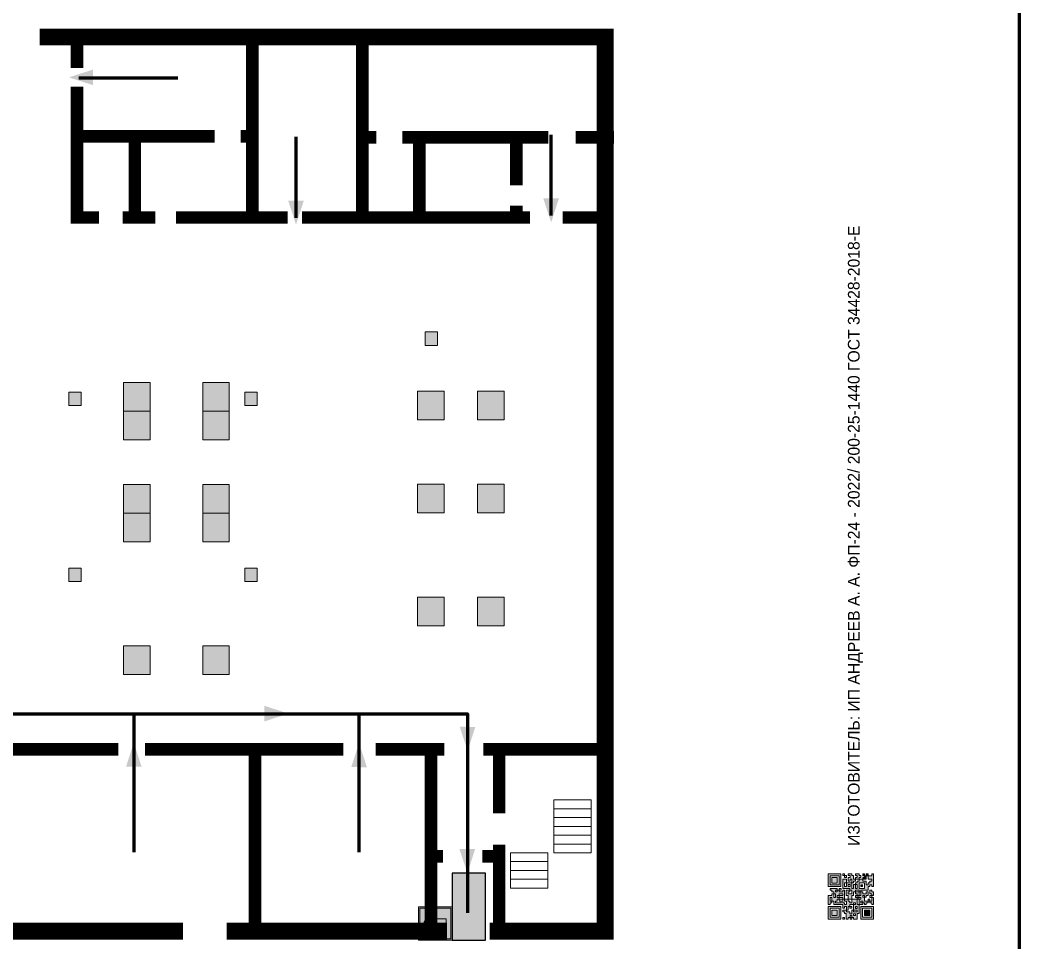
# Model space of a CAD drawing. Header units: millimetres. Extents: x 13114 to 67229, y 22859 to 38520.
# Drawn here: x 39948 to 40186.4, y 24697.9 to 24918 of the extents above; entities that cross this region are included whole.
import ezdxf

# ---------------------------------------------------------------- set-up
doc = ezdxf.new("R2010")
doc.units = ezdxf.units.MM
doc.layers.add('План_Штампы', color=7, linetype='Continuous')
doc.styles.add('обычный', font='arial.ttf')

# ---------------------------------------------------------------- blocks, each defined once
blk = doc.blocks.new('QR')
at = {"lineweight": 0}
h = blk.add_hatch(color=256, dxfattribs=at)
h.dxf.hatch_style = 1
h.paths.add_polyline_path([(9241.16, 2687.38), (9242.01, 2687.38), (9242.01, 2687.83), (9241.59, 2687.83), (9241.59, 2688.68), (9239.45, 2688.68), (9239.45, 2688.25), (9239.86, 2688.25), (9239.86, 2687.83), (9240.29, 2687.83), (9240.29, 2688.25), (9241.16, 2688.25), (9241.16, 2687.83), (9240.29, 2687.83), (9240.29, 2687.38), (9239.45, 2687.38), (9239.45, 2685.22), (9238.57, 2685.22), (9238.57, 2684.8), (9239.02, 2684.8), (9239.02, 2684.37), (9238.13, 2684.37), (9238.13, 2683.92), (9239.02, 2683.92), (9239.02, 2683.5), (9239.44, 2683.5), (9239.44, 2682.64), (9239.87, 2682.64), (9239.87, 2682.18), (9239.44, 2682.18), (9239.44, 2682.64), (9238.13, 2682.64), (9238.13, 2681.76), (9237.71, 2681.76), (9237.71, 2682.64), (9238.13, 2682.64), (9238.13, 2683.07), (9237.27, 2683.07), (9237.27, 2683.51), (9237.71, 2683.51), (9237.71, 2684.37), (9238.13, 2684.37), (9238.13, 2685.22), (9237.71, 2685.22), (9237.71, 2684.8), (9237.28, 2684.8), (9237.28, 2684.38), (9235.98, 2684.38), (9235.98, 2683.92), (9236.4, 2683.92), (9236.4, 2683.49), (9236.84, 2683.49), (9236.84, 2683.07), (9236.4, 2683.07), (9236.4, 2682.64), (9235.98, 2682.64), (9235.98, 2681.76), (9237.29, 2681.76), (9237.29, 2681.33), (9239.43, 2681.33), (9239.43, 2681.76), (9240.74, 2681.76), (9240.74, 2683.05), (9239.87, 2683.05), (9239.87, 2683.5), (9240.29, 2683.5), (9240.29, 2683.91), (9240.74, 2683.91), (9240.74, 2684.81), (9240.29, 2684.81), (9240.29, 2684.79), (9240.29, 2684.37), (9239.45, 2684.37), (9239.45, 2684.8), (9239.87, 2684.8), (9239.87, 2685.21), (9240.74, 2685.21), (9240.74, 2686.1), (9240.29, 2686.1), (9240.29, 2685.64), (9239.86, 2685.64), (9239.86, 2686.95), (9240.29, 2686.95), (9240.29, 2686.52), (9240.74, 2686.52), (9240.74, 2686.1), (9241.16, 2686.1), (9241.16, 2686.53), (9241.59, 2686.53), (9241.59, 2686.1), (9242.02, 2686.1), (9242.02, 2685.21), (9241.59, 2685.21), (9241.59, 2686.1), (9241.16, 2686.1), (9241.16, 2685.21), (9240.74, 2685.21), (9240.74, 2684.81), (9242.89, 2684.81), (9242.89, 2685.22), (9242.47, 2685.22), (9242.47, 2686.11), (9242.89, 2686.11), (9242.89, 2686.52), (9242.46, 2686.52), (9242.46, 2686.95), (9242.89, 2686.95), (9242.89, 2686.52), (9243.32, 2686.52), (9243.32, 2688.26), (9242.9, 2688.26), (9242.9, 2687.83), (9242.47, 2687.83), (9242.47, 2687.38), (9242.01, 2687.38), (9242.01, 2686.94), (9241.16, 2686.94)])
h.paths.add_polyline_path([(9239.02, 2682.18), (9239.02, 2681.76), (9238.54, 2681.76), (9238.54, 2682.18)], flags=16)
h.paths.add_polyline_path([(9237.27, 2682.65), (9237.27, 2682.19), (9236.83, 2682.19), (9236.83, 2682.65)], flags=16)
h = blk.add_hatch(color=256, dxfattribs=at)
h.dxf.hatch_style = 1
h.paths.add_polyline_path([(9238.15, 2687.83), (9236.83, 2687.83), (9236.83, 2686.52), (9238.15, 2686.52)], flags=0)
h.paths.add_polyline_path([(9239.01, 2685.65), (9239.01, 2688.68), (9235.98, 2688.68), (9235.98, 2685.65)])
h.paths.add_polyline_path([(9236.41, 2686.1), (9236.41, 2688.26), (9238.56, 2688.26), (9238.56, 2686.1)], flags=16)
h.paths.add_polyline_path([(9236.83, 2686.52), (9236.83, 2687.83), (9238.15, 2687.83), (9238.15, 2686.52)], flags=0)
h = blk.add_hatch(color=256, dxfattribs=at)
h.dxf.hatch_style = 1
h.paths.add_polyline_path([(9238.15, 2686.52), (9238.15, 2687.83), (9236.83, 2687.83), (9236.83, 2686.52)])
h.paths.add_polyline_path([(9245.91, 2686.52), (9245.91, 2687.83), (9244.59, 2687.83), (9244.59, 2686.52)], flags=0)
h.paths.add_polyline_path([(9246.77, 2685.65), (9246.77, 2688.68), (9243.74, 2688.68), (9243.74, 2685.65)])
h.paths.add_polyline_path([(9244.17, 2686.1), (9244.17, 2688.26), (9246.32, 2688.26), (9246.32, 2686.1)], flags=16)
h.paths.add_polyline_path([(9244.59, 2686.52), (9244.59, 2687.83), (9245.91, 2687.83), (9245.91, 2686.52)], flags=0)
h = blk.add_hatch(color=256, dxfattribs=at)
h.dxf.hatch_style = 1
h.paths.add_polyline_path([(9240.75, 2681.76), (9240.75, 2681.35), (9241.17, 2681.35), (9241.17, 2681.76)])
h.paths.add_polyline_path([(9241.6, 2682.18), (9241.17, 2682.18), (9241.17, 2681.76), (9241.6, 2681.76)])
h.paths.add_polyline_path([(9242.47, 2681.34), (9242.47, 2682.19), (9242.02, 2682.19), (9242.02, 2681.76), (9241.6, 2681.76), (9241.6, 2681.34)])
h.paths.add_polyline_path([(9239.87, 2678.3), (9239.44, 2678.3), (9239.44, 2677.89), (9241.17, 2677.89), (9241.17, 2678.3), (9240.28, 2678.3), (9240.28, 2678.73), (9239.87, 2678.73)])
h.paths.add_polyline_path([(9240.75, 2678.73), (9240.75, 2679.19), (9240.28, 2679.19), (9240.28, 2678.73)])
h.paths.add_polyline_path([(9241.6, 2678.73), (9241.17, 2678.73), (9241.17, 2678.3), (9241.6, 2678.3)])
h.paths.add_polyline_path([(9242.02, 2678.3), (9241.6, 2678.3), (9241.6, 2677.89), (9242.48, 2677.89), (9242.48, 2678.31), (9242.9, 2678.31), (9242.9, 2678.73), (9242.02, 2678.73)])
h.paths.add_polyline_path([(9246.36, 2684.37), (9246.36, 2684.79), (9245.93, 2684.79), (9245.93, 2684.37)])
h.paths.add_polyline_path([(9246.78, 2685.2), (9246.36, 2685.2), (9246.36, 2684.79), (9246.78, 2684.79)])
h.paths.add_polyline_path([(9245.91, 2687.83), (9244.59, 2687.83), (9244.59, 2686.52), (9245.91, 2686.52)])
h = blk.add_hatch(color=256, dxfattribs=at)
h.dxf.hatch_style = 1
h.paths.add_polyline_path([(9243.32, 2686.11), (9242.89, 2686.11), (9242.89, 2685.64), (9243.32, 2685.64)])
h.paths.add_polyline_path([(9239.02, 2683.07), (9239.02, 2683.5), (9238.56, 2683.5), (9238.56, 2683.07)])
h.paths.add_polyline_path([(9236.4, 2684.8), (9236.4, 2685.22), (9235.98, 2685.22), (9235.98, 2684.8)])
h.paths.add_polyline_path([(9236.4, 2683.07), (9236.4, 2683.49), (9235.98, 2683.49), (9235.98, 2683.07)])
h = blk.add_hatch(color=256, dxfattribs=at)
h.dxf.hatch_style = 1
h.paths.add_polyline_path([(9243.32, 2682.64), (9243.32, 2683.07), (9244.62, 2683.07), (9244.62, 2684.37), (9243.74, 2684.37), (9243.74, 2684.8), (9244.62, 2684.8), (9244.62, 2684.37), (9245.48, 2684.37), (9245.48, 2685.22), (9243.32, 2685.22), (9243.32, 2683.5), (9242.89, 2683.5), (9242.89, 2683.06), (9242.01, 2683.06), (9242.01, 2683.91), (9242.47, 2683.91), (9242.47, 2683.5), (9242.89, 2683.5), (9242.89, 2684.38), (9241.59, 2684.38), (9241.59, 2683.91), (9240.74, 2683.91), (9240.74, 2683.05), (9241.59, 2683.05), (9241.59, 2682.64), (9242.47, 2682.64), (9242.47, 2682.19), (9242.91, 2682.19), (9242.91, 2681.34), (9242.48, 2681.34), (9242.48, 2680.91), (9242.91, 2680.91), (9242.91, 2679.17), (9243.75, 2679.17), (9243.75, 2678.73), (9244.2, 2678.73), (9244.2, 2678.3), (9243.75, 2678.3), (9243.75, 2677.88), (9246.78, 2677.88), (9246.78, 2678.3), (9246.35, 2678.3), (9246.35, 2679.19), (9245.48, 2679.19), (9245.48, 2678.31), (9245.05, 2678.31), (9245.05, 2678.73), (9244.62, 2678.73), (9244.62, 2679.19), (9244.2, 2679.19), (9244.2, 2679.61), (9245.05, 2679.61), (9245.05, 2680.46), (9245.48, 2680.46), (9245.48, 2681.34), (9245.04, 2681.34), (9245.04, 2681.76), (9244.63, 2681.76), (9244.63, 2682.19), (9244.21, 2682.19), (9244.21, 2681.76), (9243.32, 2681.76), (9243.32, 2682.19), (9244.21, 2682.19), (9244.21, 2682.64)])
h.paths.add_polyline_path([(9243.75, 2683.49), (9243.75, 2683.92), (9244.21, 2683.92), (9244.21, 2683.49)], flags=16)
h.paths.add_polyline_path([(9243.32, 2681.34), (9244.63, 2681.34), (9244.63, 2680.04), (9243.32, 2680.04)], flags=16)
h.paths.add_polyline_path([(9243.76, 2680.89), (9244.18, 2680.89), (9244.18, 2680.48), (9243.76, 2680.48)], flags=0)
h = blk.add_hatch(color=256, dxfattribs=at)
h.dxf.hatch_style = 1
h.paths.add_polyline_path([(9246.36, 2683.07), (9246.78, 2683.07), (9246.78, 2683.92), (9246.36, 2683.92), (9246.36, 2683.49), (9245.92, 2683.49), (9245.92, 2683.92), (9245.06, 2683.92), (9245.06, 2683.49), (9245.48, 2683.49), (9245.48, 2683.07), (9244.62, 2683.07), (9244.62, 2682.65), (9245.05, 2682.65), (9245.05, 2682.18), (9245.48, 2682.18), (9245.48, 2682.65), (9246.36, 2682.65)])
h.paths.add_polyline_path([(9246.78, 2682.18), (9246.36, 2682.18), (9246.36, 2681.75), (9245.92, 2681.75), (9245.92, 2682.18), (9245.48, 2682.18), (9245.48, 2681.34), (9245.48, 2681.34), (9245.94, 2681.34), (9245.94, 2680.91), (9246.36, 2680.91), (9246.36, 2681.34), (9246.78, 2681.34)])
h = blk.add_hatch(color=256, dxfattribs=at)
h.dxf.hatch_style = 1
h.paths.add_polyline_path([(9235.98, 2680.9), (9235.98, 2677.86), (9239.02, 2677.86), (9239.02, 2680.9)])
h.paths.add_polyline_path([(9238.57, 2680.48), (9238.57, 2678.32), (9236.41, 2678.32), (9236.41, 2680.48)], flags=16)
h.paths.add_polyline_path([(9238.15, 2680.05), (9238.15, 2678.74), (9236.83, 2678.74), (9236.83, 2680.05)], flags=0)
h = blk.add_hatch(color=256, dxfattribs=at)
h.dxf.hatch_style = 1
h.paths.add_polyline_path([(9242.02, 2680.46), (9242.48, 2680.46), (9242.48, 2680.91), (9241.58, 2680.91), (9241.58, 2681.35), (9241.17, 2681.35), (9241.17, 2680.91), (9240.75, 2680.91), (9240.75, 2681.33), (9239.43, 2681.33), (9239.43, 2680.46), (9239.86, 2680.46), (9239.86, 2680.92), (9240.3, 2680.92), (9240.3, 2680.46), (9239.86, 2680.46), (9239.86, 2680.04), (9239.44, 2680.04), (9239.44, 2679.62), (9239.86, 2679.62), (9239.86, 2679.19), (9240.29, 2679.19), (9240.29, 2680.03), (9241.18, 2680.03), (9241.18, 2680.47), (9241.6, 2680.47), (9241.6, 2680.03), (9241.18, 2680.03), (9241.18, 2679.61), (9241.6, 2679.61), (9241.6, 2679.19), (9242.47, 2679.19), (9242.47, 2679.6), (9242.02, 2679.6)])
h = blk.add_hatch(color=256, dxfattribs=at)
h.dxf.hatch_style = 1
h.paths.add_polyline_path([(9244.18, 2680.48), (9244.18, 2680.89), (9243.76, 2680.89), (9243.76, 2680.48)])
h = blk.add_hatch(color=256, dxfattribs=at)
h.dxf.hatch_style = 1
h.paths.add_polyline_path([(9245.93, 2680.04), (9245.93, 2680.46), (9245.48, 2680.46), (9245.48, 2679.62), (9246.35, 2679.62), (9246.35, 2680.04)])
h.paths.add_polyline_path([(9246.78, 2680.04), (9246.78, 2680.46), (9246.35, 2680.46), (9246.35, 2680.04)])
h.paths.add_polyline_path([(9246.78, 2679.18), (9246.78, 2679.62), (9246.35, 2679.62), (9246.35, 2679.18)])
h = blk.add_hatch(color=256, dxfattribs=at)
h.dxf.hatch_style = 1
h.paths.add_polyline_path([(9238.15, 2680.05), (9236.83, 2680.05), (9236.83, 2678.74), (9238.15, 2678.74)])
for points in [[(9237.71, 2685.22), (9238.13, 2685.22), (9238.13, 2684.37), (9237.71, 2684.37), (9237.71, 2683.51), (9237.27, 2683.51), (9237.27, 2683.07), (9238.13, 2683.07), (9238.13, 2682.64), (9237.71, 2682.64), (9237.71, 2681.76), (9238.13, 2681.76), (9238.13, 2682.64), (9239.44, 2682.64), (9239.44, 2683.5), (9239.02, 2683.5), (9239.02, 2683.07), (9238.56, 2683.07), (9238.56, 2683.5), (9239.02, 2683.5), (9239.02, 2683.92), (9238.13, 2683.92), (9238.13, 2684.37), (9239.02, 2684.37), (9239.02, 2684.8), (9238.57, 2684.8), (9238.57, 2685.22), (9239.45, 2685.22), (9239.45, 2687.38), (9240.29, 2687.38), (9240.29, 2687.83), (9239.86, 2687.83), (9239.86, 2688.25), (9239.45, 2688.25), (9239.45, 2688.68), (9241.59, 2688.68), (9241.59, 2687.83), (9242.01, 2687.83), (9242.01, 2687.38), (9242.47, 2687.38), (9242.47, 2687.83), (9242.9, 2687.83), (9242.9, 2688.26), (9243.32, 2688.26), (9243.32, 2686.52), (9242.89, 2686.52), (9242.89, 2686.11), (9243.32, 2686.11), (9243.32, 2685.64), (9242.89, 2685.64), (9242.89, 2686.11), (9242.47, 2686.11), (9242.47, 2685.22), (9242.89, 2685.22), (9242.89, 2684.81), (9240.74, 2684.81), (9240.74, 2683.91), (9241.59, 2683.91), (9241.59, 2684.38), (9242.89, 2684.38), (9242.89, 2683.5), (9242.47, 2683.5), (9242.47, 2683.91), (9242.01, 2683.91), (9242.01, 2683.06), (9242.89, 2683.06), (9242.89, 2683.5), (9243.32, 2683.5), (9243.32, 2685.22), (9245.48, 2685.22), (9245.48, 2684.37), (9244.62, 2684.37), (9244.62, 2683.07), (9245.48, 2683.07), (9245.48, 2683.49), (9245.06, 2683.49), (9245.06, 2683.92), (9245.92, 2683.92), (9245.92, 2683.49), (9246.36, 2683.49), (9246.36, 2683.92), (9246.78, 2683.92), (9246.78, 2683.07), (9246.36, 2683.07), (9246.36, 2682.65), (9245.48, 2682.65), (9245.48, 2682.18), (9245.92, 2682.18), (9245.92, 2681.75), (9246.36, 2681.75), (9246.36, 2682.18), (9246.78, 2682.18), (9246.78, 2681.34), (9246.36, 2681.34), (9246.36, 2680.91), (9245.94, 2680.91), (9245.94, 2681.34), (9245.48, 2681.34), (9245.48, 2680.46), (9245.93, 2680.46), (9245.93, 2680.04), (9246.35, 2680.04), (9246.35, 2680.46), (9246.78, 2680.46), (9246.78, 2680.04), (9246.78, 2680.04), (9246.35, 2680.04), (9246.35, 2679.62), (9246.78, 2679.62), (9246.78, 2679.18), (9246.35, 2679.18), (9246.35, 2678.3), (9246.78, 2678.3), (9246.78, 2677.88), (9243.75, 2677.88), (9243.75, 2678.3), (9244.2, 2678.3), (9244.2, 2678.73), (9243.75, 2678.73), (9243.75, 2679.17), (9242.91, 2679.17), (9242.91, 2680.91), (9242.48, 2680.91), (9242.48, 2680.46), (9242.02, 2680.46), (9242.02, 2679.6), (9242.47, 2679.6), (9242.47, 2679.19), (9241.6, 2679.19), (9241.6, 2679.61), (9241.18, 2679.61), (9241.18, 2680.03), (9240.29, 2680.03), (9240.29, 2679.19), (9240.75, 2679.19), (9240.75, 2678.73), (9240.28, 2678.73), (9240.28, 2678.3), (9241.17, 2678.3), (9241.17, 2678.73), (9241.6, 2678.73), (9241.6, 2678.3), (9242.02, 2678.3), (9242.02, 2678.73), (9242.9, 2678.73), (9242.9, 2678.31), (9242.48, 2678.31), (9242.48, 2677.89), (9241.6, 2677.89), (9241.6, 2678.3), (9241.17, 2678.3), (9241.17, 2677.89), (9239.44, 2677.89), (9239.44, 2678.3), (9239.87, 2678.3), (9239.87, 2678.73), (9240.28, 2678.73), (9240.28, 2679.19), (9240.29, 2679.19), (9239.86, 2679.19), (9239.86, 2679.62), (9239.44, 2679.62), (9239.44, 2680.04), (9239.86, 2680.04), (9239.86, 2680.46), (9239.43, 2680.46), (9239.43, 2681.33), (9237.29, 2681.33), (9237.29, 2681.76), (9235.98, 2681.76), (9235.98, 2682.64), (9236.4, 2682.64), (9236.4, 2683.07), (9235.98, 2683.07), (9235.98, 2683.49), (9236.4, 2683.49), (9236.4, 2683.92), (9235.98, 2683.92), (9235.98, 2684.38), (9237.28, 2684.38), (9237.28, 2684.8), (9237.71, 2684.8), (9237.71, 2685.22), (9237.92, 2685.22)], [(9240.74, 2685.21), (9239.87, 2685.21), (9239.87, 2684.8), (9239.45, 2684.8), (9239.45, 2684.37), (9240.29, 2684.37), (9240.29, 2684.79), (9240.29, 2684.81), (9240.74, 2684.81), (9240.74, 2685.21), (9239.87, 2685.21)], [(9240.74, 2686.1), (9240.74, 2686.52), (9240.29, 2686.52), (9240.29, 2686.95), (9239.86, 2686.95), (9239.86, 2685.64), (9240.29, 2685.64), (9240.29, 2686.1), (9240.74, 2686.1), (9240.74, 2686.52)], [(9240.74, 2683.05), (9240.74, 2681.76), (9239.43, 2681.76), (9239.43, 2681.33), (9240.75, 2681.33), (9240.75, 2681.35), (9240.75, 2680.91), (9241.17, 2680.91), (9241.17, 2681.35), (9241.58, 2681.35), (9241.58, 2680.91), (9242.48, 2680.91), (9242.48, 2681.34), (9242.91, 2681.34), (9242.91, 2682.19), (9242.47, 2682.19), (9242.47, 2682.64), (9241.59, 2682.64), (9241.59, 2683.05), (9240.74, 2683.05)], [(9240.74, 2683.91), (9240.29, 2683.91), (9240.29, 2683.5), (9239.87, 2683.5), (9239.87, 2683.05), (9240.74, 2683.05), (9240.74, 2683.91)], [(9244.62, 2683.07), (9243.32, 2683.07), (9243.32, 2682.64), (9244.21, 2682.64), (9244.21, 2682.19), (9243.32, 2682.19), (9243.32, 2681.76), (9244.21, 2681.76), (9244.21, 2682.19), (9244.63, 2682.19), (9244.63, 2681.76), (9245.04, 2681.76), (9245.04, 2681.34), (9245.48, 2681.34)], [(9244.62, 2684.37), (9244.62, 2684.8), (9243.74, 2684.8), (9243.74, 2684.37), (9244.62, 2684.37)], [(9245.48, 2682.18), (9245.05, 2682.18), (9245.05, 2682.65), (9244.62, 2682.65), (9244.62, 2683.07)], [(9239.86, 2680.46), (9239.86, 2680.92), (9240.3, 2680.92), (9240.3, 2680.46), (9239.86, 2680.46)], [(9241.6, 2681.76), (9242.02, 2681.76), (9242.02, 2682.19), (9242.47, 2682.19), (9242.47, 2681.34), (9241.6, 2681.34), (9241.6, 2681.76)], [(9245.48, 2680.46), (9245.05, 2680.46), (9245.05, 2679.61), (9244.2, 2679.61), (9244.2, 2679.19), (9244.62, 2679.19), (9244.62, 2678.73), (9245.05, 2678.73), (9245.05, 2678.31), (9245.48, 2678.31), (9245.48, 2679.19), (9246.35, 2679.19), (9246.35, 2679.07)], [(9245.48, 2682.18), (9245.48, 2681.34)], [(9246.35, 2679.62), (9245.48, 2679.62), (9245.48, 2680.46)], [(9245.48, 2680.46), (9245.48, 2679.62), (9246.35, 2679.62), (9246.35, 2680.04), (9245.93, 2680.04), (9245.93, 2680.46), (9245.48, 2680.46), (9245.48, 2679.62)], [(9246.35, 2679.62), (9246.35, 2679.18)]]:
    blk.add_lwpolyline(points, dxfattribs=at)
for points in [[(9235.98, 2685.65), (9239.01, 2685.65), (9239.01, 2688.68), (9235.98, 2688.68)], [(9236.41, 2688.26), (9238.56, 2688.26), (9238.56, 2686.1), (9236.41, 2686.1)], [(9236.83, 2687.83), (9238.15, 2687.83), (9238.15, 2686.52), (9236.83, 2686.52)], [(9240.29, 2687.83), (9241.16, 2687.83), (9241.16, 2688.25), (9240.29, 2688.25)], [(9240.29, 2688.25), (9241.16, 2688.25), (9241.16, 2687.83), (9240.29, 2687.83)], [(9243.74, 2685.65), (9246.77, 2685.65), (9246.77, 2688.68), (9243.74, 2688.68)], [(9244.17, 2688.26), (9246.32, 2688.26), (9246.32, 2686.1), (9244.17, 2686.1)], [(9244.59, 2687.83), (9245.91, 2687.83), (9245.91, 2686.52), (9244.59, 2686.52)], [(9235.98, 2684.8), (9236.4, 2684.8), (9236.4, 2685.22), (9235.98, 2685.22)], [(9241.16, 2686.1), (9240.74, 2686.1), (9240.74, 2685.21), (9241.16, 2685.21)], [(9242.01, 2687.38), (9241.16, 2687.38), (9241.16, 2686.94), (9242.01, 2686.94)], [(9241.16, 2687.38), (9242.01, 2687.38), (9242.01, 2686.94), (9241.16, 2686.94)], [(9241.16, 2686.53), (9241.59, 2686.53), (9241.59, 2686.1), (9241.16, 2686.1)], [(9241.59, 2686.1), (9242.02, 2686.1), (9242.02, 2685.21), (9241.59, 2685.21)], [(9242.89, 2686.52), (9242.46, 2686.52), (9242.46, 2686.95), (9242.89, 2686.95)], [(9246.36, 2685.2), (9246.78, 2685.2), (9246.78, 2684.79), (9246.36, 2684.79)], [(9236.4, 2683.07), (9236.84, 2683.07), (9236.84, 2683.49), (9236.4, 2683.49)], [(9243.75, 2683.92), (9244.21, 2683.92), (9244.21, 2683.49), (9243.75, 2683.49)], [(9245.93, 2684.79), (9246.36, 2684.79), (9246.36, 2684.37), (9245.93, 2684.37)], [(9235.98, 2677.86), (9239.02, 2677.86), (9239.02, 2680.9), (9235.98, 2680.9)], [(9236.41, 2680.48), (9238.57, 2680.48), (9238.57, 2678.32), (9236.41, 2678.32)], [(9236.83, 2682.19), (9237.27, 2682.19), (9237.27, 2682.65), (9236.83, 2682.65)], [(9238.54, 2682.18), (9239.02, 2682.18), (9239.02, 2681.76), (9238.54, 2681.76)], [(9239.44, 2682.64), (9239.87, 2682.64), (9239.87, 2682.18), (9239.44, 2682.18)], [(9240.75, 2681.76), (9241.17, 2681.76), (9241.17, 2681.35), (9240.75, 2681.35)], [(9241.17, 2682.18), (9241.6, 2682.18), (9241.6, 2681.76), (9241.17, 2681.76)], [(9241.18, 2680.03), (9241.6, 2680.03), (9241.6, 2680.47), (9241.18, 2680.47)], [(9243.32, 2680.04), (9244.63, 2680.04), (9244.63, 2681.34), (9243.32, 2681.34)], [(9243.76, 2680.89), (9244.18, 2680.89), (9244.18, 2680.48), (9243.76, 2680.48)], [(9236.83, 2680.05), (9238.15, 2680.05), (9238.15, 2678.74), (9236.83, 2678.74)]]:
    blk.add_lwpolyline(points, close=True, dxfattribs=at)
blk = doc.blocks.new('A$C7B4425F7')
at = {"true_color": 0xffffff}
blk.add_hatch(color=7, dxfattribs=at).paths.add_polyline_path([(0, 0), (-16, 0), (-16, -8), (0, -8)])
h = blk.add_hatch(color=126)
h.paths.add_polyline_path([(-0.2, -0.2), (-15.8, -0.2), (-15.8, -7.8), (-0.2, -7.8)])
h.paths.add_polyline_path([(-11.76, -2.03), (-11.76, -3.66), (-11.17, -3.66, -0.568275), (-11.17, -6.18), (-12.58, -6.18), (-12.58, -2.03)], flags=16)
h.paths.add_polyline_path([(-13.33, -4.12, -0.495768), (-13.59, -6.18), (-15.03, -6.18), (-15.03, -2.03), (-13.59, -2.03, -0.487973)], flags=16)
h.paths.add_polyline_path([(-10.25, -2.03), (-9.48, -2.03), (-9.48, -6.18), (-10.25, -6.18)], flags=16)
h.paths.add_polyline_path([(-13.84, -3.69), (-14.24, -3.69), (-14.24, -3.03), (-13.9, -3.03, -0.692621)], flags=0)
h.paths.add_polyline_path([(-9.15, -2.03), (-8.4, -2.03), (-8.04, -3.07), (-7.68, -2.03), (-6.93, -2.03), (-7.64, -4.1), (-6.93, -6.18), (-7.68, -6.18), (-8.04, -5.14), (-8.4, -6.18), (-9.15, -6.18), (-8.44, -4.1)], flags=16)
h.paths.add_polyline_path([(-11.76, -4.46), (-11.42, -4.46, -0.692621), (-11.36, -5.12), (-11.76, -5.12)], flags=0)
h.paths.add_polyline_path([(-13.9, -5.2), (-14.24, -5.2), (-14.24, -4.55), (-13.84, -4.55, -0.708038)], flags=0)
edge = h.paths.add_edge_path(flags=16)
edge.add_ellipse((-5.51, -4.08), major_axis=(0, 2.05), ratio=0.586184, start_angle=0, end_angle=360)
edge = h.paths.add_edge_path(flags=0)
edge.add_ellipse((-5.51, -4.08), major_axis=(0, 1.14), ratio=0.454828, start_angle=0, end_angle=360)
h.paths.add_polyline_path([(-4.13, -4.96, 0.377264), (-3.48, -4.52, 0.0555), (-3.16, -2.03), (-1.66, -2.03), (-1.66, -4.96), (-0.96, -4.96), (-0.96, -7.01), (-1.75, -7.01), (-1.75, -6.18), (-3.3, -6.18), (-3.3, -7.02), (-4.13, -7.02)], flags=16)
h.paths.add_polyline_path([(-2.73, -2.91), (-2.28, -2.91), (-2.28, -4.96), (-3.05, -4.96, 0.079136)], flags=0)
at = {"color": 126}
blk.add_lwpolyline([(-16, -8), (0, -8), (0, 0), (-16, 0)], close=True, dxfattribs=at)
blk = doc.blocks.new('A$C3AD82952')
at = {"true_color": 0xf5f5ff}
h = blk.add_hatch(color=7, dxfattribs=at)
h.dxf.hatch_style = 1
h.paths.add_polyline_path([(8.21, 8.73, 0.414214), (7.89, 9.05), (7.22, 9.05), (7.22, 9.92), (7.59, 9.92, 1), (7.57, 10.36), (7.22, 10.36), (7.22, 10.6), (6.43, 10.6), (6.43, 10.36), (6.01, 10.36), (4.74, 9.59), (4.74, 8.69), (4.98, 8.73), (4.98, 9.26), (6.12, 9.91), (6.43, 9.91), (6.43, 9.05), (5.76, 9.05, 0.414214), (5.44, 8.73), (5.44, 2.2), (8.21, 2.2)], flags=0)
h.paths.add_polyline_path([(12.8, 12.8), (0, 12.8), (0, 0), (12.8, 0)])
h.paths.add_polyline_path([(0.51, 12.29), (12.29, 12.29), (12.29, 0.51), (0.51, 0.51)], flags=16)
h.paths.add_polyline_path([(4.74, 9.59), (6.01, 10.36), (6.43, 10.36), (6.43, 10.6), (7.22, 10.6), (7.22, 10.36), (7.59, 10.36, -0.94586), (7.59, 9.92), (7.22, 9.92), (7.22, 9.05), (7.89, 9.05, -0.414214), (8.21, 8.73), (8.21, 2.2), (5.44, 2.2), (5.44, 8.73, -0.414214), (5.76, 9.05), (6.43, 9.05), (6.43, 9.91), (6.12, 9.91), (4.98, 9.26), (4.98, 8.73), (4.74, 8.69)], flags=0)
h = blk.add_hatch(color=242)
h.dxf.hatch_style = 1
h.paths.add_polyline_path([(12.29, 12.29), (0.51, 12.29), (0.51, 0.51), (12.29, 0.51)])
h.paths.add_polyline_path([(4.74, 8.69), (4.74, 9.59), (6.01, 10.36), (6.43, 10.36), (6.43, 10.6), (7.22, 10.6), (7.22, 10.36), (7.59, 10.36, -0.94586), (7.59, 9.92), (7.22, 9.92), (7.22, 9.05), (7.89, 9.05, -0.414214), (8.21, 8.73), (8.21, 2.2), (5.44, 2.2), (5.44, 8.73, -0.414214), (5.76, 9.05), (6.43, 9.05), (6.43, 9.91), (6.12, 9.91), (4.98, 9.26), (4.98, 8.73)], flags=16)
h = blk.add_hatch(color=7, dxfattribs=at)
h.dxf.hatch_style = 1
h.paths.add_polyline_path([(8.21, 8.73, 0.414214), (7.89, 9.05), (7.22, 9.05), (7.22, 9.92), (7.59, 9.92, 1), (7.57, 10.36), (7.22, 10.36), (7.22, 10.6), (6.43, 10.6), (6.43, 10.36), (6.01, 10.36), (4.74, 9.59), (4.74, 8.69), (4.98, 8.73), (4.98, 9.26), (6.12, 9.91), (6.43, 9.91), (6.43, 9.05), (5.76, 9.05, 0.414214), (5.44, 8.73), (5.44, 2.2), (8.21, 2.2)])
at = {"color": 242, "lineweight": 5}
for p, q in [((0, 0), (0, 12.8)), ((0, 12.8), (12.8, 12.8)), ((12.8, 0), (12.8, 12.8)), ((6.01, 10.36), (4.74, 9.59)), ((4.74, 9.59), (4.74, 8.69)), ((4.74, 8.69), (4.98, 8.73)), ((4.98, 9.26), (6.12, 9.91)), ((4.98, 8.73), (4.98, 9.26)), ((5.44, 2.2), (5.44, 8.73)), ((5.76, 9.05), (6.43, 9.05)), ((6.01, 10.36), (6.43, 10.36)), ((6.12, 9.91), (6.43, 9.91)), ((7.22, 10.6), (6.43, 10.6)), ((6.43, 10.6), (6.43, 10.36)), ((6.43, 9.91), (6.43, 9.05)), ((7.22, 10.36), (7.22, 10.6)), ((7.59, 10.36), (7.22, 10.36)), ((7.22, 9.05), (7.22, 9.92)), ((7.59, 9.92), (7.22, 9.92)), ((7.89, 9.05), (7.22, 9.05)), ((8.21, 2.2), (8.21, 8.73)), ((0, 0), (12.8, 0)), ((5.44, 2.2), (8.21, 2.2))]:
    blk.add_line(p, q, dxfattribs=at)
blk.add_lwpolyline([(0.51, 12.29), (12.29, 12.29), (12.29, 0.51), (0.51, 0.51)], close=True, dxfattribs=at)
for centre, radius, start, end in [((5.76, 8.73), 0.32, 90, 180), ((7.58, 10.14), 0.223, 273.1875, 86.8125), ((7.89, 8.73), 0.32, 0, 90)]:
    blk.add_arc(centre, radius, start, end, dxfattribs=at)

msp = doc.modelspace()

# ---------------------------------------------------------------- hatches: boundary and pattern name
at = {"lineweight": 0}
h = msp.add_hatch(color=256, dxfattribs=at)
h.dxf.hatch_style = 1
h.paths.add_polyline_path([(40047.65, 24840.32), (40047.65, 24843.54), (40044.67, 24843.54), (40044.67, 24840.32)])
h = msp.add_hatch(color=256, dxfattribs=at)
h.dxf.hatch_style = 1
h.paths.add_polyline_path([(39972.69, 24824.62), (39979.04, 24824.62), (39979.04, 24831.48), (39972.69, 24831.48)])
h = msp.add_hatch(color=256, dxfattribs=at)
h.dxf.hatch_style = 1
h.paths.add_polyline_path([(39991.57, 24824.62), (39997.92, 24824.62), (39997.92, 24831.48), (39991.57, 24831.48)])
h = msp.add_hatch(color=256, dxfattribs=at)
h.dxf.hatch_style = 1
h.paths.add_polyline_path([(39962.57, 24825.94), (39962.57, 24829.15), (39959.6, 24829.15), (39959.6, 24825.94)])
h = msp.add_hatch(color=256, dxfattribs=at)
h.dxf.hatch_style = 1
h.paths.add_polyline_path([(40004.56, 24825.94), (40004.56, 24829.15), (40001.59, 24829.15), (40001.59, 24825.94)])
h = msp.add_hatch(color=256, dxfattribs=at)
h.dxf.hatch_style = 1
h.paths.add_polyline_path([(40042.88, 24822.53), (40049.23, 24822.53), (40049.23, 24829.39), (40042.88, 24829.39)])
h = msp.add_hatch(color=256, dxfattribs=at)
h.dxf.hatch_style = 1
h.paths.add_polyline_path([(40057.2, 24822.53), (40063.55, 24822.53), (40063.55, 24829.39), (40057.2, 24829.39)])
h = msp.add_hatch(color=256, dxfattribs=at)
h.dxf.hatch_style = 1
h.paths.add_polyline_path([(39972.69, 24817.76), (39979.04, 24817.76), (39979.04, 24824.62), (39972.69, 24824.62)])
h = msp.add_hatch(color=256, dxfattribs=at)
h.dxf.hatch_style = 1
h.paths.add_polyline_path([(39991.57, 24817.76), (39997.92, 24817.76), (39997.92, 24824.62), (39991.57, 24824.62)])
h = msp.add_hatch(color=256, dxfattribs=at)
h.dxf.hatch_style = 1
h.paths.add_polyline_path([(39972.69, 24800.28), (39979.04, 24800.28), (39979.04, 24807.14), (39972.69, 24807.14)])
h = msp.add_hatch(color=256, dxfattribs=at)
h.dxf.hatch_style = 1
h.paths.add_polyline_path([(39991.57, 24800.28), (39997.92, 24800.28), (39997.92, 24807.14), (39991.57, 24807.14)])
h = msp.add_hatch(color=256, dxfattribs=at)
h.dxf.hatch_style = 1
h.paths.add_polyline_path([(40042.88, 24800.33), (40049.23, 24800.33), (40049.23, 24807.19), (40042.88, 24807.19)])
h = msp.add_hatch(color=256, dxfattribs=at)
h.dxf.hatch_style = 1
h.paths.add_polyline_path([(40057.2, 24800.33), (40063.55, 24800.33), (40063.55, 24807.19), (40057.2, 24807.19)])
h = msp.add_hatch(color=256, dxfattribs=at)
h.dxf.hatch_style = 1
h.paths.add_polyline_path([(39972.69, 24793.42), (39979.04, 24793.42), (39979.04, 24800.28), (39972.69, 24800.28)])
h = msp.add_hatch(color=256, dxfattribs=at)
h.dxf.hatch_style = 1
h.paths.add_polyline_path([(39991.57, 24793.42), (39997.92, 24793.42), (39997.92, 24800.28), (39991.57, 24800.28)])
h = msp.add_hatch(color=256, dxfattribs=at)
h.dxf.hatch_style = 1
h.paths.add_polyline_path([(39962.57, 24783.95), (39962.57, 24787.17), (39959.6, 24787.17), (39959.6, 24783.95)])
h = msp.add_hatch(color=256, dxfattribs=at)
h.dxf.hatch_style = 1
h.paths.add_polyline_path([(40004.56, 24783.95), (40004.56, 24787.17), (40001.59, 24787.17), (40001.59, 24783.95)])
h = msp.add_hatch(color=256, dxfattribs=at)
h.dxf.hatch_style = 1
h.paths.add_polyline_path([(40042.88, 24773.34), (40049.23, 24773.34), (40049.23, 24780.2), (40042.88, 24780.2)])
h = msp.add_hatch(color=256, dxfattribs=at)
h.dxf.hatch_style = 1
h.paths.add_polyline_path([(40057.2, 24773.34), (40063.55, 24773.34), (40063.55, 24780.2), (40057.2, 24780.2)])
h = msp.add_hatch(color=256, dxfattribs=at)
h.dxf.hatch_style = 1
h.paths.add_polyline_path([(39972.69, 24761.77), (39979.04, 24761.77), (39979.04, 24768.63), (39972.69, 24768.63)])
h = msp.add_hatch(color=256, dxfattribs=at)
h.dxf.hatch_style = 1
h.paths.add_polyline_path([(39991.57, 24761.77), (39997.92, 24761.77), (39997.92, 24768.63), (39991.57, 24768.63)])

# ---------------------------------------------------------------- linework, layer by layer
at = {"color": 6, "lineweight": 100}
msp.add_lwpolyline([(39586.42, 25082.6), (40186.42, 25082.6), (40186.42, 24687.6), (39586.42, 24687.6)], close=True, dxfattribs=at)
msp.add_lwpolyline([(39586.42, 25082.6), (40186.42, 25082.6), (40186.42, 24687.6), (39586.42, 24687.6)], close=True, dxfattribs=at)
at = {"lineweight": 0}
for points, const_width in [([(39952.67, 24913.92), (40087.64, 24913.92), (40087.64, 24700.47), (40060.1, 24700.47)], 4), ([(39961.57, 24913.42), (39961.57, 24906.53)], 3), ([(40000.61, 24890.24), (40003.39, 24890.24), (40003.39, 24913.51), (40003.39, 24870.85)], 3), ([(40029.68, 24870.85), (40029.68, 24913.83), (40029.68, 24889.99), (40033.02, 24889.99)], 3), ([(39961.57, 24902.11), (39961.57, 24870.85), (39966.78, 24870.85)], 3), ([(39975.36, 24870.85), (39975.36, 24890.24), (39994.45, 24890.24), (39961.57, 24890.24)], 3), ([(40039.23, 24889.99), (40074.06, 24889.99)], 3), ([(40043.26, 24889.99), (40043.26, 24870.85)], 3), ([(40066.43, 24889.99), (40066.43, 24878.57)], 3), ([(40089.74, 24889.99), (40080.6, 24889.99)], 3), ([(40066.43, 24870.85), (40066.43, 24873.69)], 3), ([(39972.5, 24870.85), (39980.29, 24870.85)], 3), ([(39985.22, 24870.85), (40011.82, 24870.85)], 3), ([(40015.28, 24870.85), (40069.68, 24870.85)], 3), ([(40077.51, 24870.85), (40088.61, 24870.85)], 3), ([(39986.83, 24700.47), (39706.19, 24700.47), (39706.19, 24759.33)], 4), ([(39866.89, 24743.89), (39971.43, 24743.89)], 3), ([(39977.82, 24743.89), (40025.16, 24743.89)], 3), ([(40004.06, 24743.89), (40004.06, 24700.47)], 3), ([(40032.86, 24743.89), (40049.24, 24743.89)], 3), ([(40046.07, 24743.89), (40046.07, 24700.47)], 3), ([(40058.57, 24743.89), (40089.23, 24743.89)], 3), ([(40062.34, 24743.89), (40062.34, 24728.64)], 3), ([(40062.34, 24721.13), (40062.34, 24700.47)], 3), ([(40045.65, 24718.34), (40048.93, 24718.34)], 3), ([(40058.3, 24718.34), (40061.51, 24718.34)], 3), ([(40049.9, 24700.47), (39997.31, 24700.47)], 4)]:
    msp.add_lwpolyline(points, dxfattribs=dict(at, const_width=const_width))
at = {"color": 126, "lineweight": 100, "true_color": 0x008754}
for points in [[(39962, 24904.24), (39985.64, 24904.24)], [(40074.74, 24871.31), (40074.74, 24890.61)], [(40013.85, 24870.79), (40013.85, 24890.09)], [(39728.07, 24752.39), (40054.74, 24752.39), (40054.74, 24704.83)], [(39975.17, 24752.39), (39975.17, 24719.36)], [(40028.84, 24752.39), (40028.84, 24719.36)]]:
    msp.add_lwpolyline(points, dxfattribs=at)
at = {"lineweight": 0}
for points in [[(40044.67, 24840.32), (40047.65, 24840.32), (40047.65, 24843.54), (40044.67, 24843.54)], [(39972.69, 24824.62), (39979.04, 24824.62), (39979.04, 24831.48), (39972.69, 24831.48)], [(39991.57, 24824.62), (39997.92, 24824.62), (39997.92, 24831.48), (39991.57, 24831.48)], [(39959.6, 24825.94), (39962.57, 24825.94), (39962.57, 24829.15), (39959.6, 24829.15)], [(40001.59, 24825.94), (40004.56, 24825.94), (40004.56, 24829.15), (40001.59, 24829.15)], [(40042.88, 24822.53), (40049.23, 24822.53), (40049.23, 24829.39), (40042.88, 24829.39)], [(40057.2, 24822.53), (40063.55, 24822.53), (40063.55, 24829.39), (40057.2, 24829.39)], [(39972.69, 24817.76), (39979.04, 24817.76), (39979.04, 24824.62), (39972.69, 24824.62)], [(39991.57, 24817.76), (39997.92, 24817.76), (39997.92, 24824.62), (39991.57, 24824.62)], [(39972.69, 24800.28), (39979.04, 24800.28), (39979.04, 24807.14), (39972.69, 24807.14)], [(39991.57, 24800.28), (39997.92, 24800.28), (39997.92, 24807.14), (39991.57, 24807.14)], [(40042.88, 24800.33), (40049.23, 24800.33), (40049.23, 24807.19), (40042.88, 24807.19)], [(40057.2, 24800.33), (40063.55, 24800.33), (40063.55, 24807.19), (40057.2, 24807.19)], [(39972.69, 24793.42), (39979.04, 24793.42), (39979.04, 24800.28), (39972.69, 24800.28)], [(39991.57, 24793.42), (39997.92, 24793.42), (39997.92, 24800.28), (39991.57, 24800.28)], [(39959.6, 24783.95), (39962.57, 24783.95), (39962.57, 24787.17), (39959.6, 24787.17)], [(40001.59, 24783.95), (40004.56, 24783.95), (40004.56, 24787.17), (40001.59, 24787.17)], [(40042.88, 24773.34), (40049.23, 24773.34), (40049.23, 24780.2), (40042.88, 24780.2)], [(40057.2, 24773.34), (40063.55, 24773.34), (40063.55, 24780.2), (40057.2, 24780.2)], [(39972.69, 24761.77), (39979.04, 24761.77), (39979.04, 24768.63), (39972.69, 24768.63)], [(39991.57, 24761.77), (39997.92, 24761.77), (39997.92, 24768.63), (39991.57, 24768.63)], [(40075.35, 24729.69), (40084.29, 24729.69), (40084.29, 24731.8), (40075.35, 24731.8)], [(40075.35, 24727.59), (40084.29, 24727.59), (40084.29, 24729.69), (40075.35, 24729.69)], [(40075.35, 24725.49), (40084.29, 24725.49), (40084.29, 24727.59), (40075.35, 24727.59)], [(40075.35, 24723.38), (40084.29, 24723.38), (40084.29, 24725.49), (40075.35, 24725.49)], [(40075.35, 24721.28), (40084.29, 24721.28), (40084.29, 24723.38), (40075.35, 24723.38)], [(40075.35, 24719.17), (40084.29, 24719.17), (40084.29, 24721.28), (40075.35, 24721.28)], [(40065.02, 24717.07), (40073.96, 24717.07), (40073.96, 24719.17), (40065.02, 24719.17)], [(40065.02, 24714.97), (40073.96, 24714.97), (40073.96, 24717.07), (40065.02, 24717.07)], [(40065.02, 24712.86), (40073.96, 24712.86), (40073.96, 24714.97), (40065.02, 24714.97)], [(40065.02, 24710.76), (40073.96, 24710.76), (40073.96, 24712.86), (40065.02, 24712.86)]]:
    msp.add_lwpolyline(points, close=True, dxfattribs=at)
at = {"layer": 'План_Штампы', "color": 126, "true_color": 0x008754}
for points in [[(39965.39, 24906.19), (39965.38, 24902.45), (39959.65, 24904.31)], [(40011.97, 24874.91), (40015.71, 24874.9), (40013.85, 24869.16)], [(40072.86, 24875.43), (40076.59, 24875.42), (40074.74, 24869.68)], [(40006.3, 24750.54), (40006.31, 24754.27), (40012.05, 24752.42)], [(40052.92, 24749.26), (40056.65, 24749.25), (40054.8, 24743.51)], [(39977, 24739.72), (39973.27, 24739.73), (39975.12, 24745.47)], [(40030.77, 24739.62), (40027.03, 24739.63), (40028.88, 24745.36)], [(40052.85, 24720.07), (40056.59, 24720.06), (40054.74, 24714.33)]]:
    msp.add_solid(points, dxfattribs=at)

# ---------------------------------------------------------------- block references
at = {"color": 22, "lineweight": 100, "true_color": 0xbb1e10, "rotation": 90}
msp.add_blockref('QR', (42829.57, 15467.37), dxfattribs=at)
at = {"xscale": 0.625, "yscale": 0.625, "zscale": 0.625, "rotation": 90}
msp.add_blockref('A$C3AD82952', (40051.08, 24698.3), dxfattribs=at)
at = {"layer": 'План_Штампы', "rotation": 90}
msp.add_blockref('A$C7B4425F7', (40051.08, 24714.3), dxfattribs=at)

# ---------------------------------------------------------------- texts
at = {"lineweight": 0, "insert": (40147.38, 24794.88), "char_height": 2.8, "width": 191.3484, "attachment_point": 5, "rotation": 90, "style": 'обычный'}
msp.add_mtext('\\pi-8.4,l8.4,t8.4;{\\fProxima Nova Rg|b0|i0|c204|p2;ИЗГОТОВИТЕЛЬ: ИП АНДРЕЕВ А. А.\\fProxima Nova Rg|b0|i0|c0|p2; \\fProxima Nova Rg|b0|i0|c204|p2;ФП-24 - 2022/ 200-25-1440 ГОСТ 34428-2018-Е\\H1.2266x; }', dxfattribs=at)

doc.saveas('drawing.dxf')
